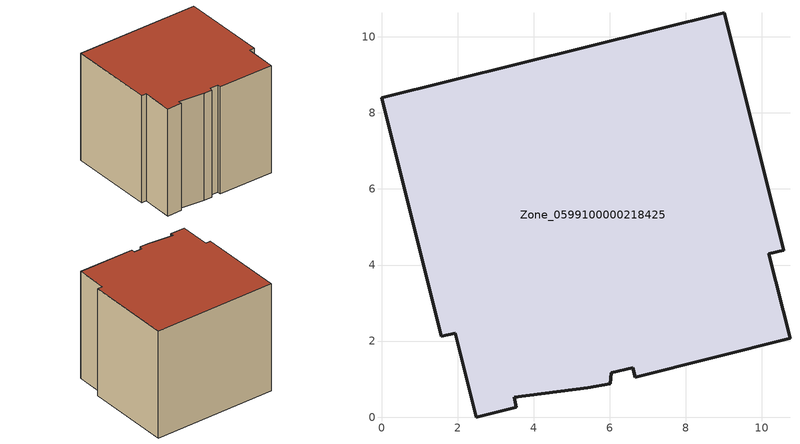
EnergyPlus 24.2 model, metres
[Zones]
Zone_0599100000218425
 floor ground (C_G): 3.49,0.52 3.55,0.27 2.49,0 1.94,2.21 1.57,2.13 0,8.4 9.01,10.63 10.57,4.39 10.18,4.29 10.74,2.07 6.67,1.05 6.6,1.3 6.04,1.17 6.01,0.89 5.42,0.77 z0
 wall outside (C_F): 9.01,10.63 0,8.4 1.57,2.13 1.94,2.21 2.49,0 3.55,0.27 3.49,0.52 5.42,0.77 6.01,0.89 6.04,1.17 6.6,1.3 6.67,1.05 10.74,2.07 10.18,4.29 10.57,4.39 9.01,10.63 z0:8.28
 roof outside (C_R): 6.01,0.89 6.04,1.17 6.6,1.3 6.67,1.05 10.74,2.07 10.18,4.29 10.57,4.39 9.01,10.63 0,8.4 1.57,2.13 1.94,2.21 2.49,0 3.55,0.27 3.49,0.52 5.42,0.77 z8.28
[BUILDING]
Pand.0599100000218425: North Axis=0; Terrain=City; Loads Convergence Tolerance Value=0.04; Temperature Convergence Tolerance Value=0.4; Solar Distribution=FullExterior; Maximum Number of Warmup Days=25; Minimum Number of Warmup Days=1
[Site:Location]
Rotterdam.The.Hague.AP_ZH_NLD Design_Conditions: Latitude=51.96; Longitude=4.45; Time Zone=1; Elevation=-4.5
[SITE:GROUNDTEMPERATURE:BUILDINGSURFACE]
18, 18, 18, 18, 18, 18, 18, 18, 18, 18, 18, 18
[MATERIAL] Thermal Absorptance=0.9; Solar Absorptance=0.7; Visible Absorptance=0.7
Name | Roughness | Thickness | Conductivity | Density | Specific Heat
G.TC.1965-1974 | MediumSmooth | 0.15 | 0.882353 | 540 | 1210
F.TC.1965-1974 | Rough | 0.3 | 0.697674 | 1920 | 840
R.TC.1965-1974 | MediumRough | 0.2 | 0.232558 | 1500 | 1000
[CONSTRUCTION]
C_G: G.TC.1965-1974
C_F: F.TC.1965-1974
C_R: R.TC.1965-1974
[ZONE]
Zone_0599100000218425: Type=1; Multiplier=1; Ceiling Height=Autocalculate; Volume=Autocalculate; Floor Area=autocalculate; Part of Total Floor Area=Yes
[ZONEINFILTRATION:DESIGNFLOWRATE]
Infil_Zone_0599100000218425: Zone or ZoneList or Space or SpaceList=Zone_0599100000218425; Schedule=AlwaysOn; Design Flow Rate Calculation Method=Flow/Area; Flow Rate per Floor Area=0.003; Constant Term Coefficient=1; Temperature Term Coefficient=0; Velocity Term Coefficient=0; Velocity Squared Term Coefficient=0
[HVACTEMPLATE:ZONE:IDEALLOADSAIRSYSTEM]
Zone_0599100000218425: Maximum Heating Supply Air Temperature=50; Minimum Cooling Supply Air Temperature=13; Maximum Heating Supply Air Humidity Ratio=0.0156; Minimum Cooling Supply Air Humidity Ratio=0.0077; Heating Limit=NoLimit; Cooling Limit=NoLimit; Dehumidification Control Type=ConstantSensibleHeatRatio; Cooling Sensible Heat Ratio=0.7; Dehumidification Setpoint=60; Humidification Control Type=None; Humidification Setpoint=30; Outdoor Air Method=None; Outdoor Air Flow Rate per Person=0.00944; Outdoor Air Flow Rate per Zone Floor Area=0; Outdoor Air Flow Rate per Zone=0; Demand Controlled Ventilation Type=None; Outdoor Air Economizer Type=NoEconomizer; Heat Recovery Type=None; Sensible Heat Recovery Effectiveness=0.7; Latent Heat Recovery Effectiveness=0.65
[ZONECONTROL:THERMOSTAT]
ThermostatControl_Zone_0599100000218425: Zone or ZoneList=Zone_0599100000218425; Control Type Schedule=DualSetpointControlType; Control 1=Thermostat_Zone_0599100000218425; Temperature Difference Between Cutout And Setpoint=0
[THERMOSTATSETPOINT:DUALSETPOINT]
Thermostat_Zone_0599100000218425: Heating Setpoint Temperature Schedule=HeatingSetpoint_Zone_0599100000218425; Cooling Setpoint Temperature Schedule=CoolingSetpoint_Zone_0599100000218425
[SCHEDULE:COMPACT]
HeatingSetpoint_Zone_0599100000218425: Through: 12/31, For: AllDays, Until: 24:00, 21
CoolingSetpoint_Zone_0599100000218425: Through: 12/31, For: AllDays, Until: 24:00, 24
DualSetpointControlType: Through: 12/31, For: AllDays, Until: 24:00, 4
AlwaysOn: Through: 12/31, For: AllDays, Until: 24:00, 1
